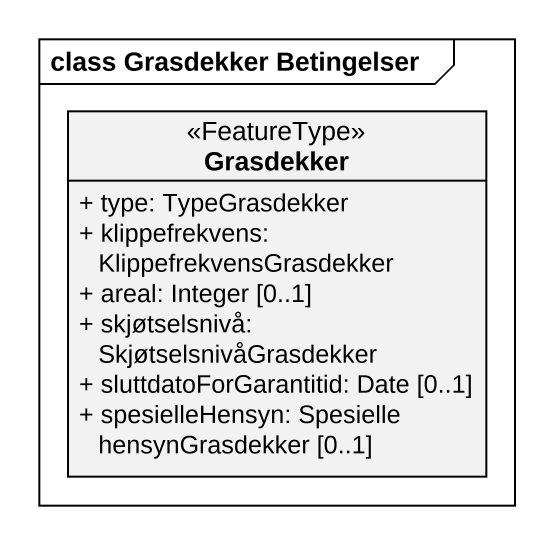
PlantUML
@startuml
mainframe class Grasdekker Betingelser
hide circle
hide empty members
skinparam classAttributeIconSize 0
class Grasdekker <<FeatureType>> {
  + type: TypeGrasdekker
  + klippefrekvens: KlippefrekvensGrasdekker
  + areal: Integer [0..1]
  + skjøtselsnivå: SkjøtselsnivåGrasdekker
  + sluttdatoForGarantitid: Date [0..1]
  + spesielleHensyn: Spesielle hensynGrasdekker [0..1]
}
@enduml
